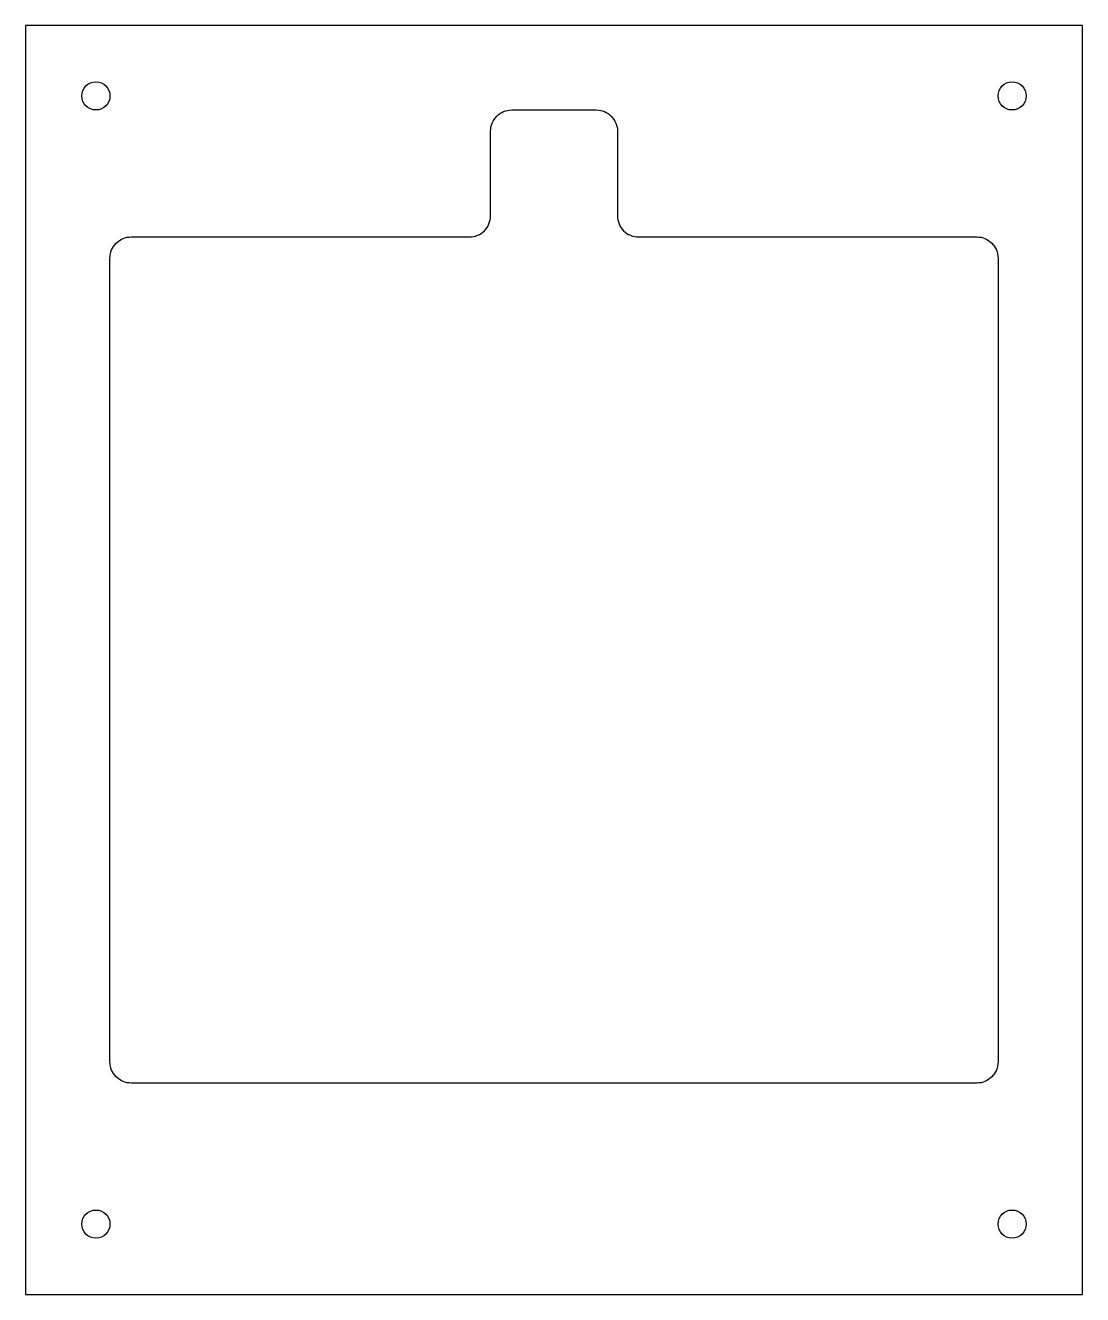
# Model space of a CAD drawing. Header units: millimetres. Extents: x -37.3 to 37.7, y -7 to 83.
import ezdxf

# ---------------------------------------------------------------- set-up
doc = ezdxf.new("R2010")
doc.units = ezdxf.units.MM
doc.layers.get('0').update_dxf_attribs({"linetype": 'CONTINUOUS'})

msp = doc.modelspace()

# ---------------------------------------------------------------- linework, layer by layer
msp.add_lwpolyline([(37.725, -7), (37.725, 83), (-37.275, 83), (-37.275, -7)], close=True)
msp.add_lwpolyline([(-5.775, 68, 0.414214), (-4.275, 69.5), (-4.275, 75.5, -0.414214), (-2.775, 77), (3.225, 77, -0.414214), (4.725, 75.5), (4.725, 69.5, 0.414214), (6.225, 68), (30.225, 68, -0.414214), (31.725, 66.5), (31.725, 9.5, -0.414214), (30.225, 8), (-29.775, 8, -0.414214), (-31.275, 9.5), (-31.275, 66.5, -0.414214), (-29.775, 68)], format="xyb", close=True)
for centre in [(-32.275, 78), (32.725, 78), (-32.275, -2), (32.725, -2)]:
    msp.add_circle(centre, 1)

doc.saveas('drawing.dxf')
